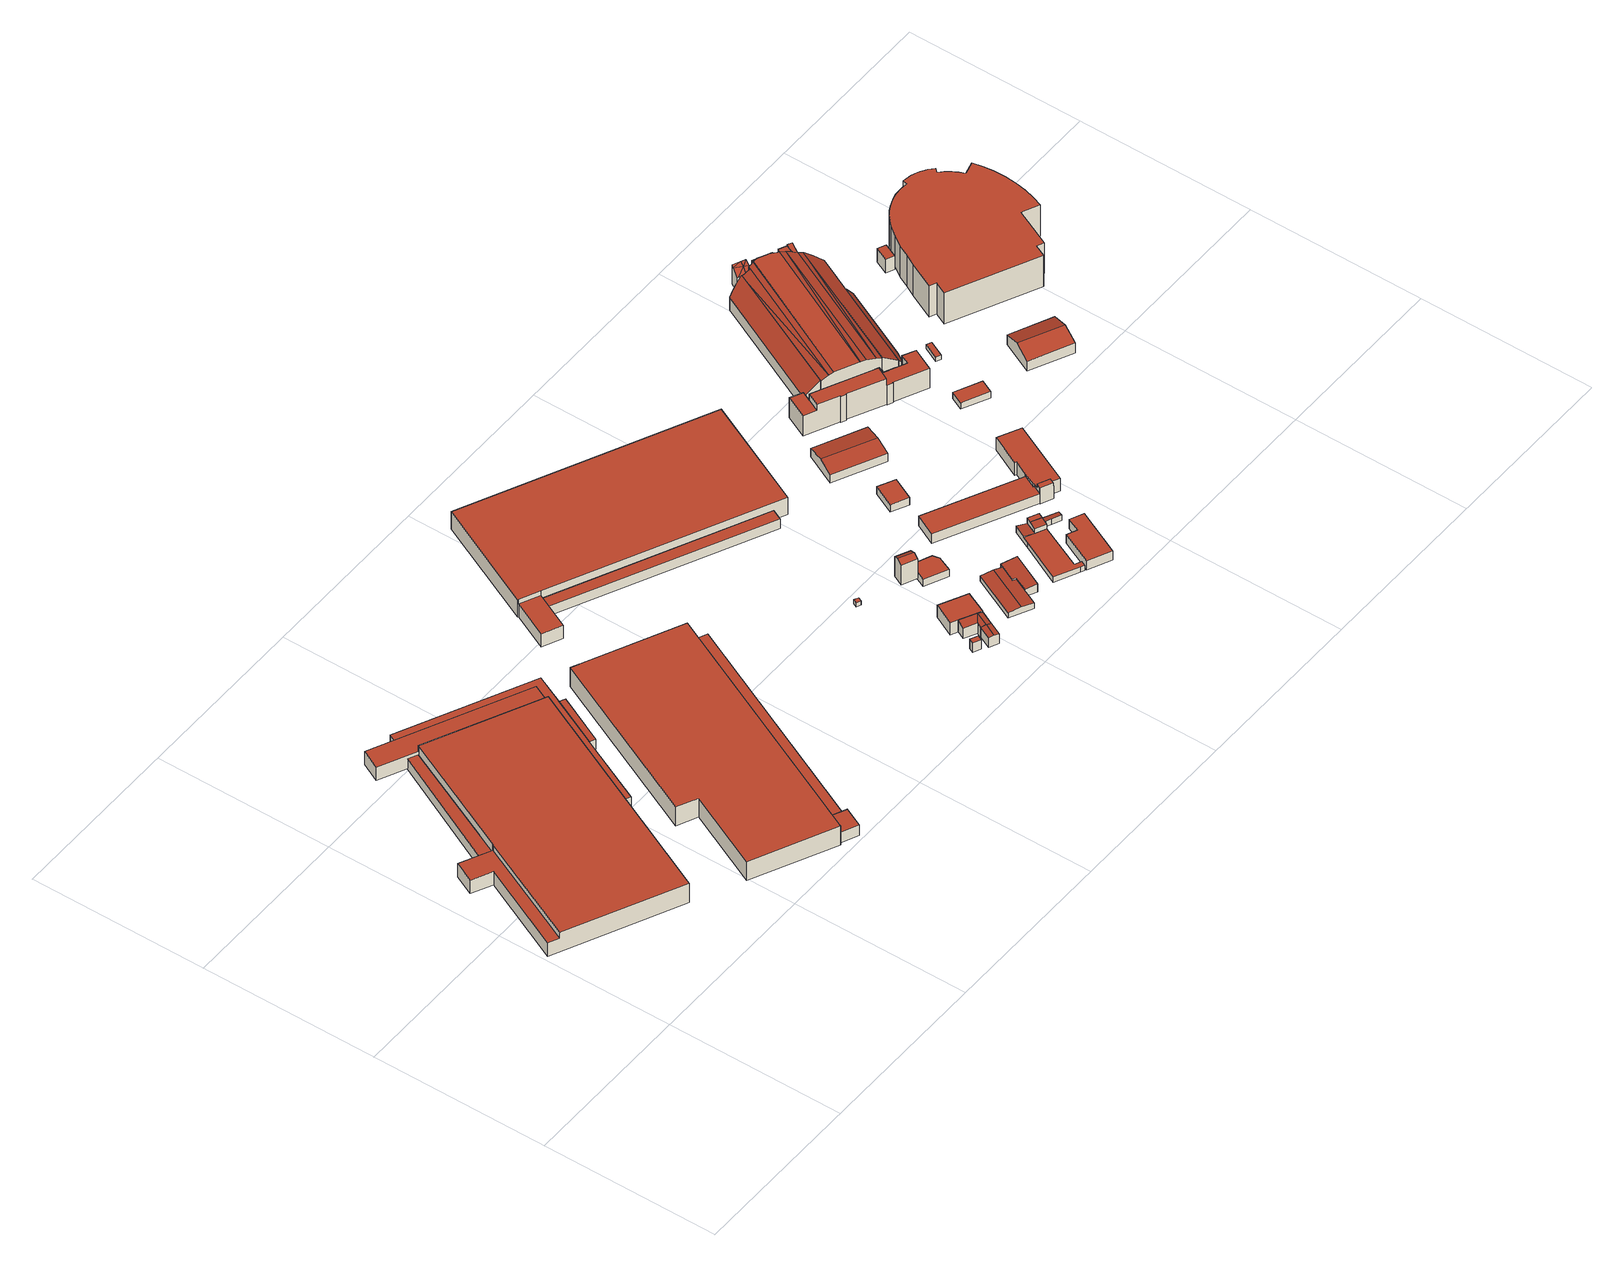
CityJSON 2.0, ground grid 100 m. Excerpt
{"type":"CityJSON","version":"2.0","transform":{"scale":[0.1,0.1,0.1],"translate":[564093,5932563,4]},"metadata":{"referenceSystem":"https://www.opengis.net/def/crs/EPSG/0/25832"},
"CityObjects":{
"building1":{"type":"Building","attributes":{"Gemeindeschluessel":"02000000","Geometrietyp2DReferenz":"3000","function":"31001_2140","roofType":"1000","measuredHeight":12.79,"storeysAboveGround":2},"geometry":[{"type":"MultiSurface","lod":"2","boundaries":[[[0,1,2,3]],[[4,5,6,7]],[[8,9,10,11]],[[12,4,7,13,10,9]],[[14,15,16,0,3,17,18,8,11,19]],[[19,11,10,13]],[[8,18,12,9]],[[20,14,19,13,7,6]],[[21,2,1,22,23,24]],[[25,26,27,20,6,5]],[[2,21,26,25,17,3]],[[25,5,4,12,18,17]],[[22,1,0,16]],[[27,26,21,24]],[[15,14,20,27,24,23]],[[23,22,16,15]]],"semantics":{"surfaces":[{"type":"WallSurface"},{"type":"RoofSurface"},{"type":"GroundSurface"}],"values":[0,0,0,1,2,0,0,0,1,1,0,0,0,0,0,0]}}]},
"building2":{"type":"Building","attributes":{"Gemeindeschluessel":"02000000","Geometrietyp2DReferenz":"3000","function":"51009_1610","roofType":"1000","measuredHeight":7.18},"geometry":[{"type":"MultiSurface","lod":"2","boundaries":[[[28,29,30,31]],[[32,33,34,35]],[[30,36,37,31]],[[38,29,28,39]],[[40,41,42,43]],[[44,45,35,34]],[[46,47,48,49]],[[50,38,39,51,32,35,45,46,49,42,41,52]],[[48,47,44,34,33,53,37,36,54,40,43]],[[40,54,52,41]],[[44,47,46,45]],[[54,36,50,52]],[[51,39,28,31,37,53]],[[38,50,36,30,29]],[[53,33,32,51]],[[48,43,42,49]]],"semantics":{"surfaces":[{"type":"RoofSurface"},{"type":"WallSurface"},{"type":"GroundSurface"}],"values":[0,1,1,1,1,1,1,2,0,1,1,1,1,1,1,1]}}]},
"building3":{"type":"Building","attributes":{"Gemeindeschluessel":"02000000","Geometrietyp2DReferenz":"3000","function":"31001_2140","roofType":"1000","measuredHeight":12.69,"storeysAboveGround":2},"geometry":[{"type":"MultiSurface","lod":"2","boundaries":[[[55,56,57,58]],[[59,60,61,62]],[[62,61,63,64]],[[65,66,67,68]],[[68,67,69,70]],[[70,69,71,72]],[[73,65,68,74]],[[75,76,77,78]],[[79,80,81,82]],[[83,75,78,59,62,64,84,85,73,74,79,82,86,87]],[[88,71,69,67,66,89,90,63,61,60,57,56,91]],[[63,90,84,64]],[[88,91,83,87]],[[76,75,83,91,56,55]],[[58,57,60,59,78,77]],[[90,89,85,84]],[[80,79,74,68]],[[71,88,87,86]],[[86,82,81,72,71]],[[73,85,89,66,65]],[[80,68,70,72,81]],[[58,77,76,55]]],"semantics":{"surfaces":[{"type":"WallSurface"},{"type":"GroundSurface"},{"type":"RoofSurface"}],"values":[0,0,0,0,0,0,0,0,0,1,2,0,0,0,0,0,0,0,0,0,2,2]}}]},
"building4":{"type":"Building","attributes":{"Gemeindeschluessel":"02000000","Geometrietyp2DReferenz":"3000","function":"51009_1610","roofType":"1000","measuredHeight":6.42},"geometry":[{"type":"MultiSurface","lod":"2","boundaries":[[[92,93,94,95]],[[83,96,97,98]],[[83,95,94,96]],[[96,94,93,97]],[[97,93,92,98]],[[98,92,95,83]]],"semantics":{"surfaces":[{"type":"RoofSurface"},{"type":"GroundSurface"},{"type":"WallSurface"}],"values":[0,1,2,2,2,2]}}]},
"building5":{"type":"Building","attributes":{"Gemeindeschluessel":"02000000","Geometrietyp2DReferenz":"3000","function":"51009_1610","roofType":"1000","measuredHeight":6.47},"geometry":[{"type":"MultiSurface","lod":"2","boundaries":[[[99,100,101,102]],[[102,101,103,104]],[[105,106,100,99]],[[104,103,106,105]],[[104,105,99,102]],[[106,103,101,100]]],"semantics":{"surfaces":[{"type":"WallSurface"},{"type":"GroundSurface"},{"type":"RoofSurface"}],"values":[0,0,0,0,1,2]}}]},
"building6":{"type":"Building","attributes":{"Gemeindeschluessel":"02000000","Geometrietyp2DReferenz":"3000","function":"31001_2500","roofType":"1000","measuredHeight":6.24,"storeysAboveGround":1},"geometry":[{"type":"MultiSurface","lod":"2","boundaries":[[[107,108,109,110]],[[111,112,113,114]],[[114,113,108,107]],[[113,112,109,108]],[[112,111,110,109]],[[111,114,107,110]]],"semantics":{"surfaces":[{"type":"GroundSurface"},{"type":"RoofSurface"},{"type":"WallSurface"}],"values":[0,1,2,2,2,2]}}]},
"building7":{"type":"Building","attributes":{"Gemeindeschluessel":"02000000","Geometrietyp2DReferenz":"3000","function":"31001_2010","roofType":"3100","measuredHeight":6.92,"storeysAboveGround":2},"geometry":[{"type":"MultiSurface","lod":"2","boundaries":[[[115,116,117,118]],[[119,120,116,115]],[[121,118,117,122]],[[123,120,119,124]],[[124,119,115,118,121]],[[122,117,116,120,123]],[[122,123,124,121]]],"semantics":{"surfaces":[{"type":"RoofSurface"},{"type":"WallSurface"},{"type":"GroundSurface"}],"values":[0,0,1,1,1,1,2]}}]},
"building8":{"type":"Building","attributes":{"Gemeindeschluessel":"02000000","Geometrietyp2DReferenz":"3000","function":"31001_2500","roofType":"1000","measuredHeight":2.68,"storeysAboveGround":1},"geometry":[{"type":"MultiSurface","lod":"2","boundaries":[[[125,126,127,128]],[[129,130,131,132]],[[132,131,126,125]],[[131,130,127,126]],[[130,129,128,127]],[[129,132,125,128]]],"semantics":{"surfaces":[{"type":"GroundSurface"},{"type":"RoofSurface"},{"type":"WallSurface"}],"values":[0,1,2,2,2,2]}}]},
"building9":{"type":"Building","attributes":{"Gemeindeschluessel":"02000000","Geometrietyp2DReferenz":"3000","function":"31001_2010","roofType":"1000","measuredHeight":7.69,"storeysAboveGround":2},"geometry":[{"type":"MultiSurface","lod":"2","boundaries":[[[133,134,135,136]],[[136,135,137,138]],[[139,140,141,142]],[[143,144,145,133,136,138,139,142]],[[146,140,139,138,137]],[[147,143,142,141]],[[144,143,147,148,149]],[[150,145,144,149]],[[134,133,145,150]],[[148,147,141,140,146]],[[148,146,150,149]],[[134,150,146,137,135]]],"semantics":{"surfaces":[{"type":"WallSurface"},{"type":"GroundSurface"},{"type":"RoofSurface"}],"values":[0,0,0,1,0,0,0,0,0,2,2,2]}}]},
"building10":{"type":"Building","attributes":{"Gemeindeschluessel":"02000000","Geometrietyp2DReferenz":"3000","function":"31001_2100","roofType":"1000","measuredHeight":7.9,"storeysAboveGround":1},"geometry":[{"type":"MultiSurface","lod":"2","boundaries":[[[151,152,153,154]],[[154,153,155,156]],[[156,155,157,158]],[[158,157,159,160]],[[160,159,161,162]],[[152,151,162,161]],[[162,151,154,156,158,160]],[[152,161,159,157,155,153]]],"semantics":{"surfaces":[{"type":"WallSurface"},{"type":"GroundSurface"},{"type":"RoofSurface"}],"values":[0,0,0,0,0,0,1,2]}}]},
"building11":{"type":"Building","attributes":{"Gemeindeschluessel":"02000000","Geometrietyp2DReferenz":"3000","function":"31001_2140","roofType":"1000","measuredHeight":11.63,"storeysAboveGround":2},"geometry":[{"type":"MultiSurface","lod":"2","boundaries":[[[163,164,165,166]],[[167,163,166,168]],[[169,170,171,172]],[[164,173,174,165]],[[175,174,170,169]],[[176,177,178,179]],[[180,167,168,175,169,172,176,179]],[[173,180,179,178]],[[177,176,172,171]],[[167,180,173,164,163]],[[175,168,166,165,174]],[[177,171,170,174,173,178]]],"semantics":{"surfaces":[{"type":"RoofSurface"},{"type":"WallSurface"},{"type":"GroundSurface"}],"values":[0,1,1,1,1,1,2,1,1,1,1,0]}}]},
"building12":{"type":"Building","attributes":{"Gemeindeschluessel":"02000000","Geometrietyp2DReferenz":"3000","function":"31001_2140","roofType":"3100","measuredHeight":14.73,"storeysAboveGround":3},"geometry":[{"type":"MultiSurface","lod":"2","boundaries":[[[181,182,183,184]],[[185,186,181,184]],[[187,188,185,184,183]],[[189,186,185,188]],[[181,186,189,190,182]],[[187,183,182,190]],[[187,190,189,188]]],"semantics":{"surfaces":[{"type":"WallSurface"},{"type":"GroundSurface"},{"type":"RoofSurface"}],"values":[0,1,0,0,0,2,2]}}]},
"building13":{"type":"Building","attributes":{"Gemeindeschluessel":"02000000","Geometrietyp2DReferenz":"3000","function":"31001_2050","roofType":"3100","measuredHeight":4.33,"storeysAboveGround":1},"geometry":[{"type":"MultiSurface","lod":"2","boundaries":[[[191,192,193,194]],[[195,196,197,192,191,198]],[[199,194,193,200]],[[201,197,196,202]],[[202,196,195,203]],[[203,195,198,204]],[[204,198,191,194,199]],[[200,193,192,197,201]],[[200,201,202,203,204,199]]],"semantics":{"surfaces":[{"type":"RoofSurface"},{"type":"WallSurface"},{"type":"GroundSurface"}],"values":[0,0,1,1,1,1,1,1,2]}}]},
"building14":{"type":"Building","attributes":{"Gemeindeschluessel":"02000000","Geometrietyp2DReferenz":"3000","function":"31001_2010","roofType":"1000","measuredHeight":4.56,"storeysAboveGround":1},"geometry":[{"type":"MultiSurface","lod":"2","boundaries":[[[205,206,207,208]],[[208,207,209,210]],[[211,212,213,214]],[[214,213,206,205]],[[212,211,215,216]],[[216,215,210,209]],[[210,215,211,214,205,208]],[[216,209,207,206,213,212]]],"semantics":{"surfaces":[{"type":"WallSurface"},{"type":"GroundSurface"},{"type":"RoofSurface"}],"values":[0,0,0,0,0,0,1,2]}}]},
"building15":{"type":"Building","attributes":{"Gemeindeschluessel":"02000000","Geometrietyp2DReferenz":"3000","function":"31001_2100","roofType":"1000","measuredHeight":5.33,"storeysAboveGround":1},"geometry":[{"type":"MultiSurface","lod":"2","boundaries":[[[217,218,219,220,221,222,223]],[[224,203,202,201,225,226,227]],[[224,223,222,203]],[[203,222,221,202]],[[202,221,220,201]],[[201,220,219,225]],[[225,219,218,226]],[[226,218,217,227]],[[227,217,223,224]]],"semantics":{"surfaces":[{"type":"RoofSurface"},{"type":"GroundSurface"},{"type":"WallSurface"}],"values":[0,1,2,2,2,2,2,2,2]}}]},
"building16":{"type":"Building","attributes":{"Gemeindeschluessel":"02000000","Geometrietyp2DReferenz":"3000","function":"31001_2100","roofType":"1000","measuredHeight":4.31,"storeysAboveGround":1},"geometry":[{"type":"MultiSurface","lod":"2","boundaries":[[[228,229,230,231,232]],[[228,233,229]],[[234,235,236,237]],[[238,231,230,239]],[[228,232,240]],[[236,235,241,242,243,244,233,228,240,245,246]],[[247,248,234,237,249,250,238,239,251,252]],[[249,237,236,246]],[[248,247,242,241]],[[234,248,241,235]],[[247,252,243,242]],[[252,251,244,243]],[[251,239,230,229,233,244]],[[238,250,245,240,232,231]],[[250,249,246,245]]],"semantics":{"surfaces":[{"type":"RoofSurface"},{"type":"WallSurface"},{"type":"GroundSurface"}],"values":[0,1,1,1,1,0,2,1,1,1,1,1,1,1,1]}}]},
"building17":{"type":"Building","attributes":{"Gemeindeschluessel":"02000000","Geometrietyp2DReferenz":"3000","function":"31001_2100","roofType":"1000","measuredHeight":4.95,"storeysAboveGround":1},"geometry":[{"type":"MultiSurface","lod":"2","boundaries":[[[253,254,255,256]],[[257,258,259,260]],[[257,256,255,258]],[[258,255,254,259]],[[259,254,253,260]],[[260,253,256,257]]],"semantics":{"surfaces":[{"type":"RoofSurface"},{"type":"GroundSurface"},{"type":"WallSurface"}],"values":[0,1,2,2,2,2]}}]},
"building18":{"type":"Building","attributes":{"Gemeindeschluessel":"02000000","Geometrietyp2DReferenz":"3000","function":"31001_2150","roofType":"1000","measuredHeight":6.05,"storeysAboveGround":1},"geometry":[{"type":"MultiSurface","lod":"2","boundaries":[[[261,262,263,264]],[[264,263,265,266]],[[267,268,269,265,263,262]],[[270,261,264,266,271,272]],[[272,271,269,268]],[[270,272,268,267]],[[261,270,267,262]],[[271,266,265,269]]],"semantics":{"surfaces":[{"type":"WallSurface"},{"type":"RoofSurface"},{"type":"GroundSurface"}],"values":[0,0,1,2,0,0,0,0]}}]},
"building19":{"type":"Building","attributes":{"Gemeindeschluessel":"02000000","Geometrietyp2DReferenz":"3000","function":"31001_2140","roofType":"1000","measuredHeight":6.35,"storeysAboveGround":1},"geometry":[{"type":"MultiSurface","lod":"2","boundaries":[[[273,274,275,276,277,278]],[[279,280,281,282,283,284]],[[279,278,277,280]],[[280,277,276,281]],[[281,276,275,282]],[[282,275,274,283]],[[283,274,273,284]],[[284,273,278,279]]],"semantics":{"surfaces":[{"type":"RoofSurface"},{"type":"GroundSurface"},{"type":"WallSurface"}],"values":[0,1,2,2,2,2,2,2]}}]},
"building20":{"type":"Building","attributes":{"Gemeindeschluessel":"02000000","Geometrietyp2DReferenz":"3000","function":"31001_2100","roofType":"2100","measuredHeight":6.94,"storeysAboveGround":2},"geometry":[{"type":"MultiSurface","lod":"2","boundaries":[[[285,286,287,288]],[[289,290,291,292]],[[293,294,295,296,297,298]],[[252,285,288,251]],[[293,290,289,294]],[[286,289,292,287]],[[299,298,297,300]],[[300,297,296,301]],[[301,296,295,302]],[[303,252,251,239,299,300,301,302]],[[299,239,291,290,293,298]],[[303,302,295,294,289]],[[252,303,289,286,285]],[[239,251,288,287,292,291]]],"semantics":{"surfaces":[{"type":"RoofSurface"},{"type":"WallSurface"},{"type":"GroundSurface"}],"values":[0,0,0,1,1,1,1,1,1,2,1,1,1,1]}}]},
"building21":{"type":"Building","attributes":{"Gemeindeschluessel":"02000000","Geometrietyp2DReferenz":"3000","function":"31001_2140","roofType":"3100","measuredHeight":7.22,"storeysAboveGround":1},"geometry":[{"type":"MultiSurface","lod":"2","boundaries":[[[304,305,306,307]],[[305,308,309,306]],[[310,304,307,311]],[[312,309,308,313]],[[313,308,305,304,310]],[[311,307,306,309,312]],[[311,312,313,310]]],"semantics":{"surfaces":[{"type":"RoofSurface"},{"type":"WallSurface"},{"type":"GroundSurface"}],"values":[0,0,1,1,1,1,2]}}]},
"building22":{"type":"Building","attributes":{"Gemeindeschluessel":"02000000","Geometrietyp2DReferenz":"3000","function":"31001_2010","roofType":"1000","measuredHeight":10.6,"storeysAboveGround":2},"geometry":[{"type":"MultiSurface","lod":"2","boundaries":[[[314,315,316,317,318]],[[319,318,317,320]],[[321,316,315,322]],[[322,315,314,323]],[[324,325,326,327]],[[327,326,328,329]],[[329,328,330,331]],[[331,330,332,333]],[[333,332,334,335]],[[336,337,338,339]],[[339,338,340,341]],[[342,319,320,324,327,329,331,333,335,336,339,341]],[[340,338,337,334,332,330,328,326,325,321,322,323,343]],[[340,343,342,341]],[[334,337,336,335]],[[319,342,343,323,314,318]],[[324,320,317,316,321,325]]],"semantics":{"surfaces":[{"type":"RoofSurface"},{"type":"WallSurface"},{"type":"GroundSurface"}],"values":[0,1,1,1,1,1,1,1,1,1,1,2,0,1,1,1,1]}}]},
"building23":{"type":"Building","attributes":{"Gemeindeschluessel":"02000000","Geometrietyp2DReferenz":"3000","function":"51009_1610","roofType":"1000","measuredHeight":4.95},"geometry":[{"type":"MultiSurface","lod":"2","boundaries":[[[344,345,346]],[[347,348,349]],[[349,348,345,344]],[[348,347,346,345]],[[347,349,344,346]]],"semantics":{"surfaces":[{"type":"GroundSurface"},{"type":"RoofSurface"},{"type":"WallSurface"}],"values":[0,1,2,2,2]}}]},
"building24":{"type":"Building","attributes":{"Gemeindeschluessel":"02000000","Geometrietyp2DReferenz":"3000","function":"31001_2010","roofType":"1000","measuredHeight":17.24,"storeysAboveGround":5},"geometry":[{"type":"MultiSurface","lod":"2","boundaries":[[[350,351,352,353,354,355,356,357]],[[358,359,360,361]],[[362,351,350,363]],[[364,357,356,365]],[[366,355,354,367]],[[367,354,353,368]],[[368,353,352,369]],[[370,371,372,373]],[[374,375,376,377]],[[378,379,380,381]],[[381,380,371,370]],[[382,383,384,385]],[[386,387,388,389]],[[390,391,363,350,357,364,392,393]],[[394,378,381,370,373,366,367,368,369,395,358,361,390,393,386,389,374,377,396,382,385]],[[397,384,383,398,376,375,388,387,392,364,365,372,371,380,379]],[[384,397,394,385]],[[398,383,382,396]],[[397,379,378,394]],[[376,398,396,377]],[[388,375,374,389]],[[392,387,386,393]],[[366,373,372,365,356,355]],[[395,369,352,351,362,399]],[[391,390,361,360]],[[359,358,395,399]],[[359,399,362,363,391,360]]],"semantics":{"surfaces":[{"type":"RoofSurface"},{"type":"WallSurface"},{"type":"GroundSurface"}],"values":[0,1,1,1,1,1,1,1,1,1,1,1,1,1,2,0,1,1,1,1,1,1,1,1,1,1,0]}}]},
"building25":{"type":"Building","attributes":{"Gemeindeschluessel":"02000000","Geometrietyp2DReferenz":"3000","function":"51009_1610","roofType":"1000","measuredHeight":5.02},"geometry":[{"type":"MultiSurface","lod":"2","boundaries":[[[400,401,402,403]],[[404,405,406,407]],[[407,406,401,400]],[[406,405,402,401]],[[405,404,403,402]],[[404,407,400,403]]],"semantics":{"surfaces":[{"type":"GroundSurface"},{"type":"RoofSurface"},{"type":"WallSurface"}],"values":[0,1,2,2,2,2]}}]},
"building26":{"type":"Building","attributes":{"Gemeindeschluessel":"02000000","Geometrietyp2DReferenz":"3000","function":"31001_2460","roofType":"1000","measuredHeight":4.21,"storeysAboveGround":1},"geometry":[{"type":"MultiSurface","lod":"2","boundaries":[[[408,409,410,411]],[[412,413,414,415]],[[412,411,410,413]],[[413,410,409,414]],[[414,409,408,415]],[[415,408,411,412]]],"semantics":{"surfaces":[{"type":"RoofSurface"},{"type":"GroundSurface"},{"type":"WallSurface"}],"values":[0,1,2,2,2,2]}}]},
"building27":{"type":"Building","attributes":{"name":"Theater","Gemeindeschluessel":"02000000","Geometrietyp2DReferenz":"3000","function":"31001_3030","roofType":"1000","measuredHeight":17.86,"storeysAboveGround":2},"geometry":[{"type":"MultiSurface","lod":"2","boundaries":[[[416,417,418,419,420,421,422]],[[423,424,425,426,427]],[[428,429,430]],[[431,432,433,434,429,428]],[[435,436,431,428]],[[437,438,439]],[[440,437,439]],[[441,442,443,444,445,437,440]],[[446,442,441]],[[447,446,441]],[[448,449,450,451,452,453,454,455,456,457]],[[458,459,460,461]],[[462,463,459,458]],[[464,465,466,467,468]],[[466,469,467]],[[470,471,472]],[[473,474,459,463]],[[475,476,477,473,463]],[[478,465,464]],[[479,478,464]],[[480,481,482,483]],[[484,485,486,487]],[[488,489,490,485,484]],[[491,492,493,494]],[[495,492,496]],[[497,498,492]],[[495,497,492]],[[499,500,497,495]],[[501,502,499,495]],[[503,504,505,506,507]],[[508,509,510]],[[511,512,513,514]],[[515,516,517,518]],[[519,520,521,522,523]],[[524,525,526,527]],[[528,422,421,529]],[[529,421,420,530]],[[530,420,419,531]],[[429,418,417,430]],[[532,416,422,528]],[[508,427,426,509]],[[424,423,533]],[[424,534,425]],[[535,434,433,536]],[[536,433,432,537]],[[435,538,539,436]],[[523,540,541,484,494,519]],[[542,543,544,545]],[[545,544,546,547]],[[547,546,548,549]],[[550,439,438,551]],[[552,444,443,553]],[[513,554,555,514]],[[447,457,456,446]],[[556,455,454,557]],[[557,454,453,558]],[[558,453,452,559]],[[560,450,449,561]],[[561,449,448,562]],[[563,472,471,564]],[[517,476,475,481,565,518]],[[482,470,483]],[[482,481,565]],[[518,565,481,480,515]],[[520,566,567,521]],[[568,569,570,571]],[[566,487,486,572]],[[519,494,484,487,566,520]],[[493,488,484,494]],[[491,496,492]],[[527,498,497,524]],[[524,497,573,574,525]],[[506,575,507]],[[500,576,573,497]],[[506,505,577]],[[578,504,503,579]],[[522,580,540,523]],[[581,582,583,584,548,546,544,543,555,554,585,586,587,588,589,534,424,533]],[[436,539,590,591,516,515,480,483,470,472,563,431]],[[580,522,592,593,594,595,477,476,517,516,591]],[[426,425,534,589,588,587,586,585,554,513,512,448,457,447,441,440,439,550,596,538,435,428,430,417,509]],[[597,598,599,600,601,602,549,548,584,583,582,581,533,423,427,508,510,603]],[[604,560,561,562,605,606,542,545,547,549,602,601,600,599,598,597,603,607,532,528,529,530,531,608,535,536,537,609,610,611,612,613,614,615,616,617,618,619,620,595,594,593,592,621,622,568,571,623,624,625,626,627,628,629,630,631,632,578,579,633,634,635,636,637,638,552,553,639,640,556,557,558,559]],[[596,550,551,541,540,580,591,590,539,538]],[[418,429,434,535,608,531,419]],[[432,431,563,564,463,462,611,610,609,537]],[[551,438,437,445,501,495,496,491,494,484,541]],[[606,605,511,514,555,543,542]],[[442,446,456,455,556,640,639,553,443]],[[461,460,468,467,469,616,615,614,613]],[[466,465,478,619,618,617,616,469]],[[473,477,595,620,619,478,479,474]],[[522,521,567,641,569,568,622,621,592]],[[485,490,625,624,623,571,570,572,486]],[[489,526,525,574,642,628,627,626,625,490]],[[500,499,502,637,636,635,634,643,576]],[[644,577,505,504,578,632,631,630,645]],[[633,579,503,507,575,643,634]],[[642,646,645,630,629,628]],[[493,492,498,527,526,489,488]],[[471,565,481,475,463,564]],[[612,611,462,458,461,613]],[[459,474,479,464,468,460]],[[512,511,605,562,448]],[[560,604,559,452,451,450]],[[552,638,637,502,501,445,444]],[[510,509,417,416,532,607,603]],[[576,643,575,506,577,644,645,646,642,574,573]],[[566,572,570,569,641,567]],[[470,482,565,471]]],"semantics":{"surfaces":[{"type":"RoofSurface"},{"type":"WallSurface"},{"type":"GroundSurface"}],"values":[0,0,0,0,0,0,0,0,0,0,0,0,0,0,0,0,0,0,0,0,0,0,0,0,0,0,0,0,0,0,0,0,0,0,0,1,1,1,1,1,1,1,1,1,1,1,1,1,1,1,1,1,1,1,1,1,1,1,1,1,1,1,1,1,1,1,1,1,1,1,1,1,1,1,1,1,1,0,1,1,1,1,2,0,1,1,1,1,1,1,1,1,1,1,1,1,1,1,1,1,1,1,1,1,1,1,1,0,0,0]}}]},
"building28":{"type":"Building","attributes":{"Gemeindeschluessel":"02000000","Geometrietyp2DReferenz":"3000","function":"31001_2500","roofType":"1000","measuredHeight":2.79,"storeysAboveGround":1},"geometry":[{"type":"MultiSurface","lod":"2","boundaries":[[[647,648,649,650]],[[651,652,653,654]],[[651,650,649,652]],[[652,649,648,653]],[[653,648,647,654]],[[654,647,650,651]]],"semantics":{"surfaces":[{"type":"RoofSurface"},{"type":"GroundSurface"},{"type":"WallSurface"}],"values":[0,1,2,2,2,2]}}]},
"building29":{"type":"Building","attributes":{"Gemeindeschluessel":"02000000","Geometrietyp2DReferenz":"3000","function":"51009_1610","roofType":"2100","measuredHeight":8.45},"geometry":[{"type":"MultiSurface","lod":"2","boundaries":[[[655,656,657,658]],[[659,660,661,662]],[[659,658,657,660]],[[655,663,664,656]],[[664,663,665,666]],[[667,666,665,668]],[[667,668,560,669]],[[661,669,560,662]],[[655,658,659,662,560,668,665,663]],[[657,656,664,666,667,669,661,660]]],"semantics":{"surfaces":[{"type":"WallSurface"},{"type":"GroundSurface"},{"type":"RoofSurface"}],"values":[0,0,0,0,0,0,0,0,1,2]}}]},
"building30":{"type":"Building","attributes":{"Gemeindeschluessel":"02000000","Geometrietyp2DReferenz":"3000","function":"31001_2140","roofType":"3100","measuredHeight":9.81,"storeysAboveGround":1},"geometry":[{"type":"MultiSurface","lod":"2","boundaries":[[[670,671,672,673]],[[671,674,675,672]],[[676,670,673,677]],[[678,675,674,679]],[[679,674,671,670,676]],[[677,673,672,675,678]],[[677,678,679,676]]],"semantics":{"surfaces":[{"type":"RoofSurface"},{"type":"WallSurface"},{"type":"GroundSurface"}],"values":[0,0,1,1,1,1,2]}}]},
"building31":{"type":"Building","attributes":{"Gemeindeschluessel":"02000000","Geometrietyp2DReferenz":"3000","function":"31001_2500","roofType":"1000","measuredHeight":9,"storeysAboveGround":1},"geometry":[{"type":"MultiSurface","lod":"2","boundaries":[[[680,681,682,683]],[[684,685,686,687]],[[687,686,681,680]],[[686,685,682,681]],[[685,684,683,682]],[[684,687,680,683]]],"semantics":{"surfaces":[{"type":"GroundSurface"},{"type":"RoofSurface"},{"type":"WallSurface"}],"values":[0,1,2,2,2,2]}}]},
"building32":{"type":"Building","attributes":{"name":"Theater","Gemeindeschluessel":"02000000","Geometrietyp2DReferenz":"3000","function":"31001_3030","roofType":"1000","measuredHeight":20.69,"storeysAboveGround":5},"geometry":[{"type":"MultiSurface","lod":"2","boundaries":[[[688,689,690,691,692,693,694,695,696,697,698,699,700,701,702,703,704,705,706,707,708,709,710,711,712,713,714,715,716,717,718,719,720,721,722,723,724,725,726,727,728]],[[729,730,731,732,733,734,735,736,737,738,739,740,741,742,743,744,745,746,747,748,749,750,751,752,753,754,755,756,757,758,759,760,761,762,763,764,765,766,767,768,769]],[[769,768,689,688]],[[768,767,690,689]],[[767,766,691,690]],[[766,765,692,691]],[[765,764,693,692]],[[764,763,694,693]],[[763,762,695,694]],[[762,761,696,695]],[[761,760,697,696]],[[760,759,698,697]],[[759,758,699,698]],[[758,757,700,699]],[[757,756,701,700]],[[756,755,702,701]],[[755,754,703,702]],[[754,753,704,703]],[[753,752,705,704]],[[752,751,706,705]],[[751,750,707,706]],[[750,749,708,707]],[[749,748,709,708]],[[748,747,710,709]],[[747,746,711,710]],[[746,745,712,711]],[[745,744,713,712]],[[744,743,714,713]],[[743,742,715,714]],[[742,741,716,715]],[[741,740,717,716]],[[740,739,718,717]],[[739,738,719,718]],[[738,737,720,719]],[[737,736,721,720]],[[736,735,722,721]],[[735,734,723,722]],[[734,733,724,723]],[[733,732,725,724]],[[732,731,726,725]],[[731,730,727,726]],[[730,729,728,727]],[[729,769,688,728]]],"semantics":{"surfaces":[{"type":"GroundSurface"},{"type":"RoofSurface"},{"type":"WallSurface"}],"values":[0,1,2,2,2,2,2,2,2,2,2,2,2,2,2,2,2,2,2,2,2,2,2,2,2,2,2,2,2,2,2,2,2,2,2,2,2,2,2,2,2,2,2]}}]}
},
"vertices":[
[124,1260,35],[124,1260,125],[178,1373,125],[178,1373,35],[672,1965,123],[672,1965,163],[1299,1665,163],[1299,1665,123],[470,2063,35],[470,2063,123],[522,2171,123],[522,2171,35],[673,1965,123],[1351,1774,123],[689,390,35],[4,717,35],[238,1205,35],[350,1290,35],[673,1965,35],[1351,1774,35],[689,390,163],[349,1291,125],[238,1205,125],[4,717,125],[62,690,125],[350,1290,163],[349,1291,163],[62,690,163],
[1251,1350,102],[1382,1624,102],[1349,1641,102],[1218,1365,102],[1036,986,34],[1036,986,105],[986,1010,105],[986,1010,34],[1349,1641,105],[1218,1365,105],[1382,1624,34],[1251,1350,34],[698,2148,105],[698,2148,34],[288,1320,34],[288,1320,105],[1351,1774,105],[1351,1774,34],[721,2075,34],[721,2075,105],[350,1290,105],[350,1290,34],[1349,1641,34],[1217,1366,34],[1425,1800,34],[1217,1366,105],[1425,1800,105],
[1478,160,107],[1478,160,163],[1426,51,163],[1426,51,107],[1426,52,36],[1426,52,163],[1420,40,163],[1420,40,36],[966,257,163],[966,257,36],[1517,1695,69],[1517,1695,163],[1534,1686,163],[1534,1686,69],[1559,1674,163],[1559,1674,69],[1561,1673,163],[1561,1673,69],[1517,1695,36],[1534,1686,36],[1575,114,36],[1575,114,107],[1523,5,107],[1523,5,36],[1547,1713,36],[1547,1713,69],[1574,1700,69],[1574,1700,36],[1478,161,36],[1173,690,36],[1061,743,36],[1561,1673,36],[2082,1424,36],[2082,1424,163],[1061,743,163],[1173,690,163],[1478,161,163],
[1550,126,100],[2131,1340,100],[2058,1375,100],[1478,161,100],[2058,1375,36],[2131,1340,36],[1550,126,36],
[1825,2056,38],[1825,2056,102],[1853,2114,102],[1853,2114,38],[2978,1576,102],[2978,1576,38],[2950,1517,38],[2950,1517,102],
[2884,289,14],[2843,309,14],[2856,336,14],[2897,316,14],[2897,316,76],[2856,336,76],[2843,309,76],[2884,289,76],
[2938,255,83],[2973,327,83],[2948,339,78],[2912,267,78],[2964,242,78],[2998,314,78],[2912,267,14],[2948,339,14],[2998,314,14],[2964,242,14],
[2783,934,30],[2772,912,30],[2748,924,30],[2758,946,30],[2758,946,56],[2748,924,56],[2772,912,56],[2783,934,56],
[2895,402,8],[2895,402,77],[2919,451,85],[2919,451,8],[2929,446,85],[2929,446,8],[3036,392,8],[3036,392,77],[3033,386,77],[3033,386,8],[2998,314,8],[2948,339,8],[2963,369,8],[3011,404,85],[2998,314,77],[2973,326,85],[2948,339,77],[2963,369,77],
[2940,589,5],[2940,589,84],[3092,514,84],[3092,514,5],[3036,392,84],[3036,392,5],[2929,446,84],[2929,446,5],[2919,451,84],[2919,451,5],[2881,469,84],[2881,469,5],
[1755,1910,124],[1853,2114,124],[1745,2166,124],[1647,1962,124],[1755,1910,36],[1647,1962,36],[1742,2168,36],[1742,2168,152],[2030,2769,152],[2030,2769,36],[1853,2114,152],[1745,2166,152],[1745,2166,36],[3334,2145,36],[3334,2145,152],[3047,1543,152],[3047,1543,36],[1853,2114,36],
[3026,901,24],[3026,901,154],[3103,863,155],[3103,863,24],[3077,804,24],[2997,841,24],[3090,834,171],[3077,804,154],[2997,841,154],[3011,871,171],
[3185,277,59],[3307,529,59],[3244,560,51],[3123,308,52],[3326,409,52],[3307,418,54],[3351,508,54],[3248,246,52],[3123,308,16],[3244,560,16],[3351,508,16],[3307,418,16],[3326,409,16],[3248,246,16],
[3056,756,17],[3056,756,63],[3077,804,63],[3077,804,17],[3103,863,63],[3103,863,17],[3218,777,17],[3218,777,63],[3182,695,63],[3182,695,17],[3209,816,17],[3209,816,63],
[3346,299,70],[3437,484,70],[3358,523,60],[3351,508,60],[3307,418,60],[3326,409,62],[3288,329,62],[3288,329,16],[3358,523,16],[3437,484,16],[3346,299,16],
[3619,524,50],[3627,520,49],[3659,590,49],[3607,616,58],[3573,546,58],[3627,520,50],[3594,203,15],[3594,203,50],[3574,213,50],[3574,213,15],[3607,616,15],[3659,590,15],[3573,546,50],[3607,230,50],[3569,248,50],[3683,493,50],[3626,520,50],[3559,517,50],[3443,277,50],[3569,248,15],[3607,230,15],[3443,277,15],[3559,517,15],[3626,520,15],[3683,493,15],
[3449,1125,73],[3509,1247,73],[3416,1293,73],[3356,1171,73],[3356,1171,24],[3416,1293,24],[3509,1247,24],[3449,1125,24],
[3602,199,16],[3602,199,76],[3688,382,76],[3688,382,16],[3743,356,76],[3743,356,16],[3727,138,76],[3850,395,76],[3777,429,76],[3727,138,16],[3777,429,16],[3850,395,16],
[3828,639,80],[3853,689,80],[3847,692,80],[3881,763,80],[3370,1013,80],[3311,892,80],[3311,892,16],[3370,1013,16],[3881,763,16],[3847,692,16],[3853,689,16],[3828,639,16],
[3683,493,79],[3703,534,84],[3646,562,84],[3626,520,79],[3703,534,85],[3716,562,85],[3659,590,85],[3646,562,85],[3716,562,47],[3703,534,53],[3723,525,53],[3748,512,53],[3797,489,53],[3810,516,47],[3810,516,15],[3797,489,15],[3748,512,15],[3723,525,15],[3703,534,15],
[3621,1378,78],[3664,1468,96],[3389,1602,96],[3345,1512,78],[3708,1559,78],[3433,1693,78],[3621,1378,24],[3345,1512,24],[3433,1693,24],[3708,1559,24],
[3891,607,121],[3904,634,121],[3841,665,121],[3828,639,121],[3827,637,121],[3827,637,15],[3828,639,15],[3841,665,98],[3904,634,98],[3891,607,98],[3853,689,15],[3853,689,98],[3847,692,98],[3847,692,15],[3881,763,98],[3881,763,15],[3920,841,98],[3920,841,15],[3910,846,98],[3910,846,15],[3993,1017,98],[3993,1017,15],[4119,955,15],[4119,955,98],[3954,611,98],[3954,611,15],[3907,633,98],[3907,633,15],[3894,606,15],[3894,606,98],
[3736,1858,37],[3721,1826,37],[3673,1888,37],[3673,1888,86],[3721,1826,86],[3736,1858,86],
[3616,1835,209],[3581,1763,209],[3691,1709,209],[3689,1705,209],[3717,1691,209],[3719,1696,209],[3914,1602,209],[3950,1674,209],[3573,1920,37],[3573,1920,169],[3640,1887,169],[3640,1887,37],[3581,1763,169],[3616,1835,169],[3950,1674,168],[3914,1602,168],[3719,1696,37],[3717,1691,37],[3689,1705,37],[3691,1709,37],[3914,1596,37],[3914,1596,168],[3916,1600,168],[3916,1600,37],[3972,1663,37],[3972,1663,168],[4001,1649,168],[4001,1649,37],[3944,1587,37],[3944,1587,168],[3942,1583,168],[3942,1583,37],[4115,1658,37],[4115,1658,168],[4183,1625,168],[4183,1625,37],[3967,1707,37],[3967,1707,168],[3988,1697,168],[3988,1697,37],[3615,1835,37],[3615,1835,169],[3951,1673,168],[3951,1673,37],[4122,1501,37],[3513,1795,37],[4090,1606,37],[4122,1501,168],[4090,1606,168],[3513,1795,169],
[4033,1714,37],[4097,1683,37],[4035,1683,37],[4021,1690,37],[4021,1690,87],[4035,1683,87],[4097,1683,87],[4033,1714,87],
[4257,1242,58],[4292,1314,58],[4148,1384,58],[4113,1313,58],[4113,1313,16],[4148,1384,16],[4292,1314,16],[4257,1242,16],
[3736,1858,186],[3736,1857,186],[4082,2572,186],[4040,2577,156],[4011,2576,137],[3984,2572,119],[3656,1896,119],[3743,1773,79],[3758,1804,79],[3775,1838,79],[3736,1857,79],[3705,1792,79],[3775,1838,202],[4082,2572,182],[3736,1857,182],[4136,2571,202],[4129,2557,202],[4107,2565,192],[4084,2571,183],[3801,1826,209],[4167,2569,209],[4314,2486,211],[4293,2504,215],[3928,1764,215],[3957,1750,211],[4003,1728,198],[4353,2447,198],[4345,2452,200],[4337,2460,203],[4339,2464,203],[4378,2429,185],[4032,1714,185],[4033,1714,188],[4112,1676,128],[4351,2169,128],[4408,2286,128],[4440,2352,128],[4426,2376,144],[4409,2398,160],[4380,2428,187],[4378,2429,188],[4032,1714,188],[4112,2614,124],[4160,2620,157],[4124,2652,157],[4106,2617,123],[4148,2596,124],[4146,2591,117],[4160,2620,154],[4173,2645,165],[4171,2645,165],[4124,2653,154],[4124,2652,154],[4130,2665,165],[4167,2569,104],[4146,2591,94],[4136,2571,104],[4182,2601,156],[4182,2601,157],[4171,2579,117],[4172,2579,118],[4171,2580,118],[4197,2633,165],[4182,2601,154],[4196,2567,98],[4171,2579,98],[4169,2575,98],[4167,2569,98],[4252,2540,127],[4319,2559,150],[4320,2559,150],[4223,2565,150],[4299,2517,127],[4300,2518,128],[4299,2518,128],[4293,2504,99],[4297,2512,99],[4299,2517,99],[4252,2540,99],[4314,2486,113],[4293,2504,113],[4324,2505,90],[4299,2517,90],[4349,2484,98],[4352,2492,90],[4339,2464,113],[4340,2466,111],[4396,2476,141],[4420,2525,160],[4396,2537,160],[4387,2518,153],[4372,2488,141],[3705,1792,55],[3736,1857,55],[3704,1792,55],[4001,1649,55],[4033,1714,55],[4032,1714,55],[4000,1649,55],[4196,2567,55],[4197,2567,55],[4172,2579,55],[4171,2579,55],[4252,2540,55],[4223,2565,55],[4199,2567,55],[4198,2567,55],[4198,2566,55],[4324,2505,55],[4324,2506,55],[4300,2518,55],[4299,2517,55],[3656,1896,36],[3984,2572,36],[4011,2576,36],[4040,2577,36],[3736,1858,36],[3743,1773,56],[3775,1838,106],[4084,2571,36],[4107,2565,36],[4129,2557,36],[3801,1826,214],[4167,2569,214],[4198,2566,214],[4252,2540,214],[3972,1663,36],[3972,1663,56],[3988,1697,82],[3988,1697,36],[3967,1707,82],[3967,1707,36],[3951,1673,56],[3951,1673,36],[3928,1764,214],[4293,2504,214],[4337,2460,36],[4345,2452,36],[4032,1714,106],[4000,1649,56],[4380,2428,36],[4409,2398,36],[4426,2376,36],[4440,2352,36],[4351,2169,36],[4112,1676,36],[4033,1714,36],[4136,2571,55],[4146,2591,55],[4171,2579,94],[4223,2565,146],[4199,2567,146],[4224,2619,36],[4224,2619,146],[4325,2571,146],[4325,2571,36],[4320,2559,146],[4324,2505,153],[4324,2506,153],[4372,2488,153],[4352,2492,153],[4396,2537,153],[4420,2525,36],[4396,2476,36],[4198,2567,214],[3769,1761,56],[3795,1749,56],[3897,1699,56],[3926,1685,56],[4003,1728,106],[3957,1750,106],[3928,1764,106],[3827,1813,106],[3801,1826,106],[4196,2567,214],[4197,2567,214],[4198,2567,36],[4197,2567,36],[4172,2579,36],[4171,2580,36],[3827,1813,214],[3705,1792,36],[3743,1773,36],[3769,1761,36],[3795,1749,36],[3897,1699,36],[3926,1685,36],[3704,1792,36],[4408,2286,36],[4001,1649,36],[4000,1649,36],[3736,1857,36],[4082,2572,36],[4136,2571,36],[4146,2591,36],[4148,2596,36],[4112,2614,36],[4106,2617,36],[4124,2652,36],[4124,2653,36],[4130,2665,36],[4171,2645,36],[4173,2645,36],[4197,2633,36],[4182,2601,36],[4199,2567,36],[4205,2581,36],[4320,2559,36],[4319,2559,36],[4299,2518,36],[4300,2518,36],[4324,2506,36],[4326,2505,36],[4352,2557,36],[4353,2557,36],[4354,2557,36],[4396,2537,36],[4372,2488,36],[4355,2497,36],[4352,2492,36],[4349,2484,36],[4340,2466,36],[4339,2464,36],[4353,2447,36],[4378,2429,36],[4205,2581,146],[4326,2505,153],[4355,2497,153],[4354,2557,153],[4353,2557,153],[4352,2557,153],
[4310,1571,64],[4352,1658,64],[4325,1671,64],[4283,1584,64],[4283,1584,36],[4325,1671,36],[4352,1658,36],[4310,1571,36],
[4390,2119,36],[4390,2119,45],[4217,1759,43],[4217,1759,36],[4156,1683,36],[4156,1683,72],[4116,1683,121],[4116,1683,36],[4410,2161,36],[4410,2161,45],[4377,2176,36],[4377,2176,94],[4369,2159,93],[4369,2159,36],[4351,2169,121],
[4734,1097,83],[4777,1188,116],[4546,1298,116],[4503,1208,83],[4820,1279,83],[4589,1389,83],[4734,1097,18],[4503,1208,18],[4589,1389,18],[4820,1279,18],
[4662,2102,37],[4618,2123,37],[4654,2199,37],[4697,2178,37],[4697,2178,127],[4654,2199,127],[4618,2123,127],[4662,2102,127],
[5082,2290,22],[5105,2278,22],[5138,2257,22],[5166,2231,22],[5148,2211,22],[5172,2186,22],[5193,2158,22],[5210,2128,22],[5223,2096,22],[5296,2115,22],[5307,2060,22],[5314,2004,22],[5316,1934,22],[5310,1864,22],[5299,1804,22],[5283,1745,22],[5262,1688,22],[5168,1734,22],[5139,1671,22],[5069,1525,22],[5031,1544,22],[4999,1477,22],[4521,1707,22],[4553,1775,22],[4516,1793,22],[4587,1938,22],[4618,1997,22],[4650,2060,22],[4689,2119,22],[4733,2174,22],[4783,2224,22],[4807,2240,22],[4833,2254,22],[4860,2266,22],[4887,2275,22],[4916,2281,22],[4945,2283,22],[4974,2283,22],[5003,2280,22],[5008,2307,22],[5058,2298,22],[5058,2298,229],[5008,2307,229],[5003,2280,229],[4974,2283,229],[4945,2283,229],[4916,2281,229],[4887,2275,229],[4860,2266,229],[4833,2254,229],[4807,2240,229],[4783,2224,229],[4733,2174,229],[4689,2119,229],[4650,2060,229],[4618,1997,229],[4587,1938,229],[4516,1793,229],[4553,1775,229],[4521,1707,229],[4999,1477,229],[5031,1544,229],[5069,1525,229],[5139,1671,229],[5168,1734,229],[5262,1688,229],[5283,1745,229],[5299,1804,229],[5310,1864,229],[5316,1934,229],[5314,2004,229],[5307,2060,229],[5296,2115,229],[5223,2096,229],[5210,2128,229],[5193,2158,229],[5172,2186,229],[5148,2211,229],[5166,2231,229],[5138,2257,229],[5105,2278,229],[5082,2290,229]
]}
